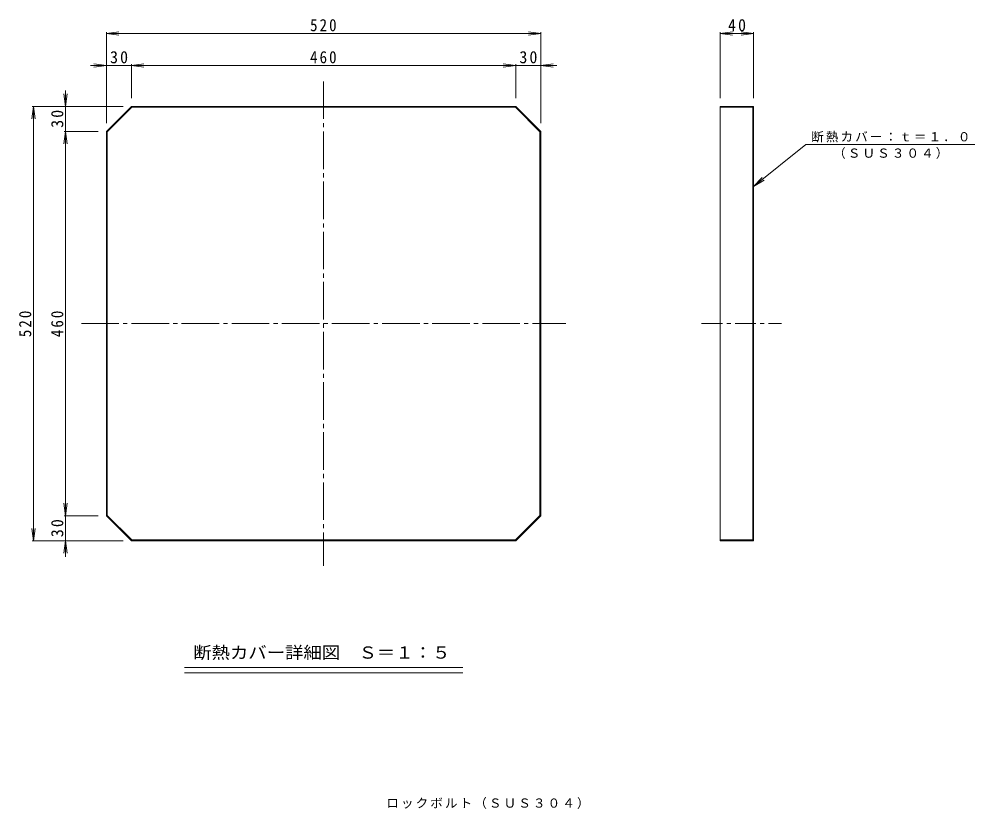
# Model space of a CAD drawing. Units: millimetres on the paper, enlarged 2 times, with parts at other scales. Extents: x -430 to 504, y -386 to 361.
# Drawn here: x 46.1 to 503.7, y -17.4 to 360.8 of the extents above; entities that cross this region are included whole.
import ezdxf
from ezdxf.enums import TextEntityAlignment as Align

# ---------------------------------------------------------------- set-up
doc = ezdxf.new("R2010")
doc.units = ezdxf.units.MM
doc.header["$LTSCALE"] = 2
for name, pattern in [('CHAIN1', [8, 5, -1, 1, -1]), ('CHAIN2', [12, 9, -1, 1, -1]), ('DASHED3', [4, 3, -1])]:
    doc.linetypes.add(name, pattern=pattern)
for name, color, linetype, lineweight in [('A-0', 4, 'DASHED3', 9), ('A-A', 2, 'Continuous', 9), ('A-E', 7, 'Continuous', 9), ('A-F', 7, 'Continuous', 9), ('D-E', 7, 'Continuous', 9)]:
    doc.layers.add(name, color=color, linetype=linetype, lineweight=lineweight)
doc.styles.add('ＭＳ ゴシック', font='')
doc.styles.get('ＭＳ ゴシック').set_extended_font_data('MS Gothic')

msp = doc.modelspace()

# ---------------------------------------------------------------- linework, layer by layer
at = {"layer": 'A-0', "color": 7, "linetype": 'CHAIN2'}
for p, q in [((191.9, 330.988), (191.9, 98.988)), ((75.9, 214.988), (307.9, 214.988))]:
    msp.add_line(p, q, dxfattribs=at)
at = {"layer": 'A-0', "color": 7, "linetype": 'CHAIN1'}
msp.add_line((372.897, 214.988), (411.177, 214.988), dxfattribs=at)
at = {"layer": 'A-A'}
for p, q in [((99.9, 318.988), (87.9, 306.988)), ((100.065, 318.588), (88.3, 306.823)), ((283.9, 318.988), (99.9, 318.988)), ((283.734, 318.588), (100.065, 318.588)), ((295.5, 306.823), (283.734, 318.588)), ((295.9, 306.988), (283.9, 318.988)), ((381.796, 318.988), (397.796, 318.988)), ((381.796, 318.988), (381.796, 110.988)), ((381.796, 318.588), (397.396, 318.588)), ((397.396, 318.588), (397.396, 111.388)), ((397.796, 318.988), (397.796, 110.988)), ((87.9, 122.988), (87.9, 306.988)), ((88.3, 123.154), (88.3, 306.823)), ((295.5, 306.823), (295.5, 123.154)), ((295.9, 306.988), (295.9, 122.988)), ((87.9, 122.988), (99.9, 110.988)), ((88.3, 123.154), (100.065, 111.388)), ((283.734, 111.388), (295.5, 123.154)), ((283.9, 110.988), (295.9, 122.988)), ((283.9, 110.988), (99.9, 110.988)), ((283.734, 111.388), (100.065, 111.388)), ((381.796, 111.388), (397.396, 111.388)), ((381.796, 110.988), (397.796, 110.988))]:
    msp.add_line(p, q, dxfattribs=at)
at = {"layer": 'A-E'}
msp.add_lwpolyline([(503.737, 300.786), (422.837, 300.786), (397.796, 280.611)], dxfattribs=at)
at = {"layer": 'A-F'}
for p, q in [((87.9, 353.89), (93.848, 354.674)), ((87.9, 310.988), (87.9, 354.49)), ((87.9, 353.89), (93.848, 353.107)), ((87.9, 353.89), (295.9, 353.89)), ((295.9, 353.89), (289.951, 354.674)), ((295.9, 353.89), (289.951, 353.107)), ((295.9, 310.988), (295.9, 354.49)), ((381.796, 353.89), (387.745, 354.674)), ((381.796, 322.988), (381.796, 354.49)), ((381.796, 353.89), (387.745, 353.107)), ((381.796, 353.89), (397.796, 353.89)), ((397.796, 353.89), (391.848, 354.674)), ((397.796, 353.89), (391.848, 353.107)), ((397.796, 322.988), (397.796, 354.49)), ((87.9, 338.55), (81.951, 339.333)), ((99.9, 338.55), (105.848, 339.333)), ((99.9, 322.988), (99.9, 339.15)), ((283.9, 338.55), (277.951, 339.333)), ((283.9, 322.988), (283.9, 339.15)), ((295.9, 338.55), (301.848, 339.333)), ((99.9, 338.55), (80.232, 338.55)), ((87.9, 338.55), (81.951, 337.766)), ((99.9, 338.55), (105.848, 337.766)), ((99.9, 338.55), (283.9, 338.55)), ((283.9, 338.55), (277.951, 337.766)), ((283.9, 338.55), (303.568, 338.55)), ((295.9, 338.55), (301.848, 337.766)), ((68.338, 318.988), (67.555, 324.937)), ((68.338, 306.988), (68.338, 326.656)), ((68.338, 318.988), (69.122, 324.937)), ((52.998, 318.988), (52.214, 313.04)), ((95.9, 318.988), (52.398, 318.988)), ((52.998, 318.988), (53.781, 313.04)), ((52.998, 110.988), (52.998, 318.988)), ((68.338, 306.988), (67.555, 301.04)), ((83.9, 306.988), (67.738, 306.988)), ((68.338, 306.988), (69.122, 301.04)), ((68.338, 122.988), (68.338, 306.988)), ((397.796, 280.611), (401.937, 284.953)), ((397.796, 280.611), (402.92, 283.733)), ((68.338, 122.988), (67.555, 128.937)), ((68.338, 122.988), (69.122, 128.937)), ((83.9, 122.988), (67.738, 122.988)), ((68.338, 122.988), (68.338, 103.32)), ((52.998, 110.988), (52.214, 116.937)), ((52.998, 110.988), (53.781, 116.937)), ((95.9, 110.988), (52.398, 110.988)), ((68.338, 110.988), (67.555, 105.04)), ((68.338, 110.988), (69.122, 105.04)), ((125.218, 50.411), (258.581, 50.411)), ((125.218, 47.739), (258.581, 47.739))]:
    msp.add_line(p, q, dxfattribs=at)

# ---------------------------------------------------------------- texts
at = {"layer": 'A-E', "char_height": 4.399, "attachment_point": 7, "style": 'ＭＳ ゴシック'}
for s, insert in [('\\T1.17;断熱カバー：ｔ＝１．０', (425.377, 301.726)), ('\\T1.17;（ＳＵＳ３０４）', (435.877, 293.845))]:
    msp.add_mtext(s, dxfattribs=dict(at, insert=insert))
at = {"layer": 'A-F', "color": 2, "style": 'ＭＳ ゴシック', "width": 1.1}
msp.add_text('断熱カバー詳細図\u3000Ｓ＝１：５', height=5.865, dxfattribs=at).set_placement((129.441, 52.802), align=Align.BOTTOM_LEFT)
at = {"layer": 'A-F', "color": 2, "char_height": 5.865, "attachment_point": 7, "style": 'ＭＳ ゴシック'}
for s, insert in [('\\T1.27;\\W0.9;520', (185.4, 354.89)), ('\\T1.27;\\W0.95;40', (385.546, 354.89)), ('\\T1.27;\\W0.95;30', (89.65, 339.55)), ('\\T1.27;\\W0.9;460', (185.4, 339.55)), ('\\T1.27;\\W0.95;30', (285.65, 339.55))]:
    msp.add_mtext(s, dxfattribs=dict(at, insert=insert))
at = {"layer": 'A-F', "color": 2, "char_height": 5.865, "attachment_point": 7, "rotation": 90, "style": 'ＭＳ ゴシック'}
for s, insert in [('\\T1.27;\\W0.95;30', (67.338, 308.738)), ('\\T1.27;\\W0.9;520', (51.998, 208.488)), ('\\T1.27;\\W0.9;460', (67.338, 208.488)), ('\\T1.27;\\W0.95;30', (67.338, 112.738))]:
    msp.add_mtext(s, dxfattribs=dict(at, insert=insert))
at = {"layer": 'D-E', "insert": (221.929, -17.365), "char_height": 4.399, "attachment_point": 7, "style": 'ＭＳ ゴシック'}
msp.add_mtext('\\T1.17;ロックボルト（ＳＵＳ３０４）', dxfattribs=at)

doc.saveas('drawing.dxf')
